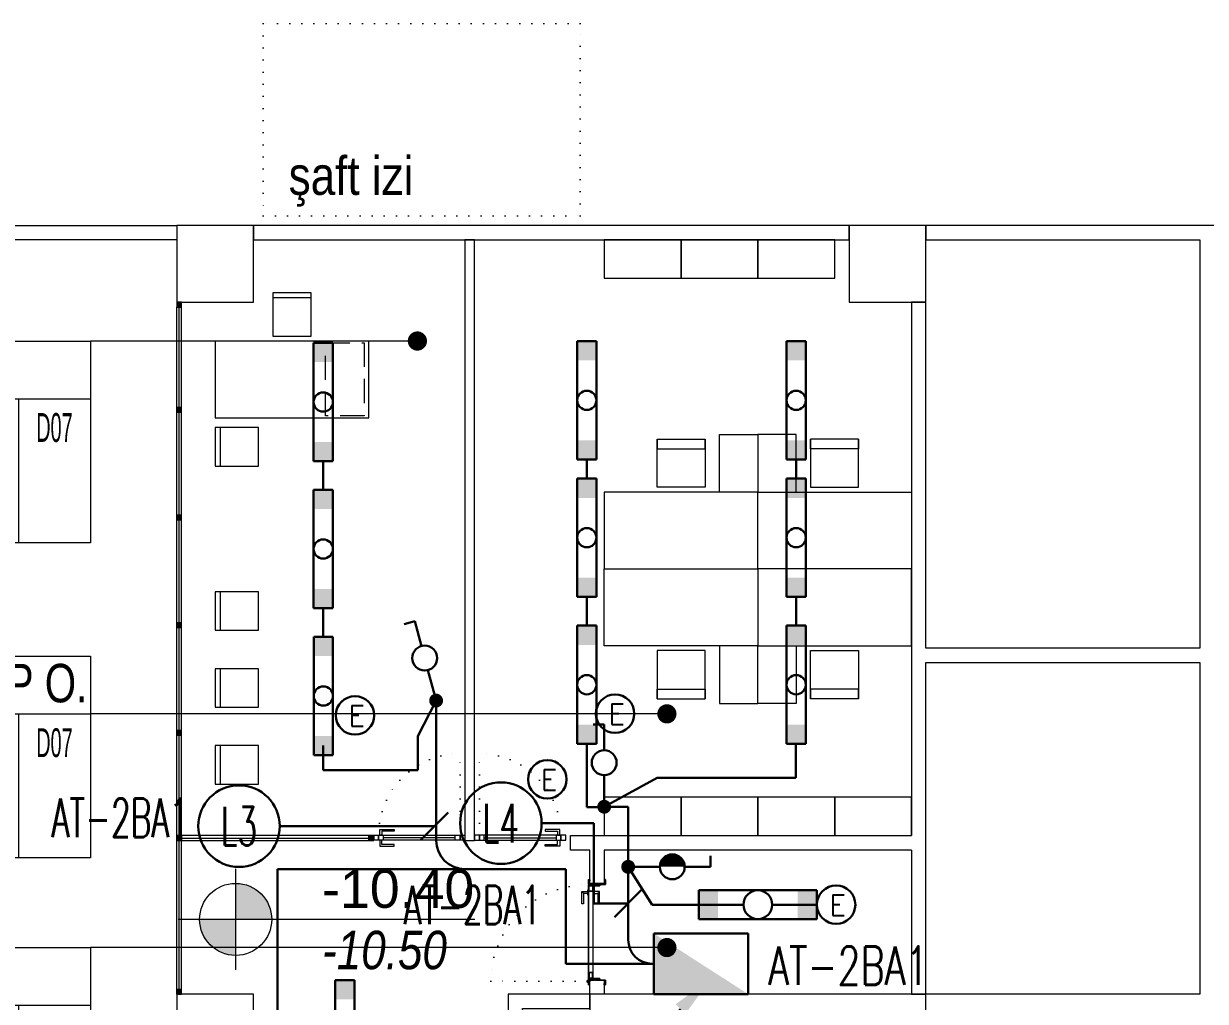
# Model space of a CAD drawing. Header units: metres. Extents: x -13316 to 152404, y -3899 to 30226.
# Drawn here: x 31821 to 33051, y 3593 to 4610 of the extents above; entities that cross this region are included whole.
import ezdxf
from ezdxf.enums import TextEntityAlignment as Align

# ---------------------------------------------------------------- set-up
doc = ezdxf.new("R2010")
doc.units = ezdxf.units.M
doc.header["$LTSCALE"] = 100
doc.header["$MEASUREMENT"] = 0
doc.header["$PDMODE"] = 1
for name, pattern in [('DOT2', [0.125, 0, -0.125]), ('DOT5', [0.75, 0, -0.75]), ('HIDDEN', [0.375, 0.25, -0.125])]:
    doc.linetypes.add(name, pattern=pattern)
doc.layers.get('0').update_dxf_attribs({"color": 9, "lineweight": 9})
for name, color, linetype, lineweight in [('00', 9, 'Continuous', 9), ('01', 9, 'Continuous', 9), ('05', 9, 'Continuous', 9), ('06B', 9, 'Continuous', 9), ('06D', 9, 'Continuous', 9), ('10', 9, 'Continuous', 9), ('11', 9, 'Continuous', 9), ('15', 9, 'Continuous', 9), ('20', 9, 'DOT2', 9), ('21', 9, 'Continuous', 9), ('21_mahal200', 9, 'Continuous', 9), ('E-1x36 W SIVAÜSTÜ FLUORESAN ARMATÜR (ETANŞ)', 7, 'Continuous', 30), ('E-2x36 W SIVAÜSTÜ FLUORESAN ARMATÜR (ETANŞ)', 7, 'Continuous', 30), ('E-ACİL AYDINLATMA KİTİ', 7, 'Continuous', 30), ('E-ANAHTAR', 7, 'Continuous', 30), ('E-ANAHTAR (ETANŞ)', 7, 'Continuous', 30), ('E-AYDINLATMA VE PRİZ PANOSU', 7, 'Continuous', 30), ('E-AŞAĞIDAN GELİP YUKARIYA GİDEN HAT', 7, 'Continuous', 30), ('E-KABLO', 7, 'Continuous', 30), ('E-LINYE', 7, 'Continuous', 30)]:
    doc.layers.add(name, color=color, linetype=linetype, lineweight=lineweight)
doc.styles.add('Arial', font='arial.ttf', dxfattribs={"height": 2.5})
doc.styles.add('E-YAZI', font='txttw.shx')
doc.styles.add('MuuM_TEXT-ITALIC', font='ARIALNI.TTF')
doc.styles.add('MuuM_TEXT-STANDART', font='ARIALN.TTF')
doc.dimstyles.new('MuuM_DIM200', dxfattribs={"dimscale": 20, "dimtxt": 2, "dimasz": 1, "dimexe": 1, "dimexo": 1, "dimgap": 1, "dimtad": 1, "dimdec": 1, "dimrnd": 0.5, "dimdsep": 46, "dimtxsty": 'MuuM_TEXT-STANDART', "dimblk": 'ARCHTICK', "dimcen": 0, "dimdle": 0.15, "dimclrd": 256, "dimclre": 256, "dimclrt": 256, "dimadec": 0, "dimazin": 0, "dimtfac": 5, "dimtdec": 1, "dimtix": 1, "dimtmove": 2, "dimatfit": 3, "dimldrblk": 'DOT', "dimfxl": 3, "dimfxlon": 1, "dimtolj": 1, "dimlwd": -1, "dimlwe": -1, "dimarcsym": 0})

# ---------------------------------------------------------------- blocks, each defined once
blk = doc.blocks.new('100_2x36 W SIVAÜSTÜ FLUORESAN ARMATÜR (ETANŞ)')
at = {"layer": 'E-2x36 W SIVAÜSTÜ FLUORESAN ARMATÜR (ETANŞ)', "color": 4}
for p, q in [((-6.15, 1.5), (6.15, 1.5)), ((-6.15, 1.5), (-6.15, -1.5)), ((6.15, 1.5), (6.15, -1.5)), ((-1.5, 0), (-6.15, 0)), ((1.5, 0), (6.15, 0)), ((-6.15, -1.5), (6.15, -1.5))]:
    blk.add_line(p, q, dxfattribs=at)
blk.add_circle((0, 0), 1.5, dxfattribs=at)
for points in [[(-4.15, 1.5), (-4.15, -1.5), (-6.15, 1.5), (-6.15, -1.5)], [(4.15, 1.5), (4.15, -1.5), (6.15, 1.5), (6.15, -1.5)]]:
    blk.add_solid(points, dxfattribs=at)
blk = doc.blocks.new('100_ANAHTAR')
at = {"layer": 'E-ANAHTAR', "color": 4}
for p, q in [((0, 5.345), (-0.714, 5.345)), ((0, 3.673), (0, 5.345)), ((0, 2.053), (0, 0))]:
    blk.add_line(p, q, dxfattribs=at)
blk.add_circle((0, 2.863), 0.81, dxfattribs=at)
blk = doc.blocks.new('100_AYDINLATMA VE PRİZ PANOSU')
at = {"layer": 'E-AYDINLATMA VE PRİZ PANOSU', "color": 4}
for p, q in [((-3.072, 3.948), (3.072, 3.948)), ((-3.072, 0), (-3.072, 3.948)), ((3.072, 3.948), (3.072, 0)), ((3.072, 0), (-3.072, 0))]:
    blk.add_line(p, q, dxfattribs=at)
blk.add_solid([(3.072, 0), (-3.072, 0), (-3.072, 3.948)], dxfattribs=at)
blk = doc.blocks.new('100_AŞAĞIDAN GELİP YUKARIYA GİDEN HAT')
at = {"layer": 'E-AŞAĞIDAN GELİP YUKARIYA GİDEN HAT', "color": 3, "linetype": 'Continuous'}
for p, q in [((2.472, 2.471), (0, 0)), ((-2.389, -2.382), (-4.861, -4.853))]:
    blk.add_line(p, q, dxfattribs=at)
at = {"layer": 'E-AŞAĞIDAN GELİP YUKARIYA GİDEN HAT', "color": 4, "linetype": 'Continuous', "const_width": 0.675}
blk.add_lwpolyline([(0.338, 0, 1), (-0.338, 0, 1)], format="xyb", close=True, dxfattribs=at)
at = {"layer": 'E-AŞAĞIDAN GELİP YUKARIYA GİDEN HAT', "color": 3, "linetype": 'Continuous'}
for points in [[(2.154, 2.789), (2.79, 2.152), (4.382, 4.379)], [(-2.707, -2.064), (-2.071, -2.7), (-0.479, -0.474)]]:
    blk.add_solid(points, dxfattribs=at)
blk = doc.blocks.new('100_ACİL AYDINLATMA KİTİ')
at = {"layer": 'E-ACİL AYDINLATMA KİTİ', "color": 3}
blk.add_circle((0, 0), 1.251, dxfattribs=at)
at = {"layer": 'E-ACİL AYDINLATMA KİTİ', "color": 3, "style": 'E-YAZI'}
blk.add_text('E', height=1.34, dxfattribs=at).set_placement((-0.448, -0.694))
blk = doc.blocks.new('100_ANAHTAR (ETANŞ)')
at = {"layer": 'E-ANAHTAR (ETANŞ)', "color": 4}
for p, q in [((0, 5.345), (-0.714, 5.345)), ((0, 3.673), (0, 5.345)), ((0, 2.053), (0, 0))]:
    blk.add_line(p, q, dxfattribs=at)
at = {"layer": 'E-ANAHTAR (ETANŞ)', "color": 4, "const_width": 0.81}
blk.add_lwpolyline([(0, 3.268, 0.414214), (-0.405, 2.863, 0.414214), (0, 2.458, 0.414214)], format="xyb", dxfattribs=at)
at = {"layer": 'E-ANAHTAR (ETANŞ)', "color": 4}
blk.add_circle((0, 2.863), 0.81, dxfattribs=at)
blk = doc.blocks.new('100_1x36 W SIVAÜSTÜ FLUORESAN ARMATÜR (ETANŞ)')
at = {"layer": 'E-1x36 W SIVAÜSTÜ FLUORESAN ARMATÜR (ETANŞ)', "color": 4}
for p, q in [((-6.15, 1), (-6.15, -1)), ((6.15, 1), (-6.15, 1)), ((6.15, 1), (6.15, -1)), ((6.15, -1), (-6.15, -1))]:
    blk.add_line(p, q, dxfattribs=at)
at = {"layer": 'E-1x36 W SIVAÜSTÜ FLUORESAN ARMATÜR (ETANŞ)'}
blk.add_line((6.15, -1), (6.15, -1), dxfattribs=at)
at = {"layer": 'E-1x36 W SIVAÜSTÜ FLUORESAN ARMATÜR (ETANŞ)', "color": 4}
blk.add_circle((0, 0), 1, dxfattribs=at)
for points in [[(-6.15, 1), (-4.15, 1), (-6.15, -1), (-4.15, -1)], [(6.15, 1), (4.15, 1), (6.15, -1), (4.15, -1)]]:
    blk.add_solid(points, dxfattribs=at)
blk = doc.blocks.new('p-kolon_80x80')
blk.add_lwpolyline([(-40, -40), (40, -40), (40, 40), (-40, 40)], close=True)
blk = doc.blocks.new('2.Bod.Ara.Sitatik Elk.')
at = {"layer": '01'}
blk.add_lwpolyline([(4130, -5950), (4130, -5950), (4130, -5950), (4130, -5400), (4400, -5400), (4400, -5950), (4400, -5950), (4400, -5950), (4440, -5950), (4440, -5350), (4090, -5350), (4090, -5950), (4130, -5950)], dxfattribs=at)
for p in [(3700, -4590), (4400, -4590), (3700, -5390)]:
    blk.add_blockref('p-kolon_80x80', p, dxfattribs=at)
blk = doc.blocks.new('gr-p-barel kilitli kapı kolu')
at = {"flags": 128}
for points in [[(-0.9, 0.8), (-0.9, 4.9), (-11.7, 4.9), (-11.7, 6.7), (0.9, 6.7), (0.9, 0.8)], [(-0.8, 5), (0.8, 6.6)]]:
    blk.add_lwpolyline(points, dxfattribs=at)
blk.add_lwpolyline([(-2.75, 0), (-2.75, 0.7), (2.75, 0.7), (2.75, 0)])
blk.add_lwpolyline([(-1.3, 0.7), (1.3, 0.7), (1.3, 0.8), (-1.3, 0.8)], close=True)
blk = doc.blocks.new('prf-scr2')
at = {"linetype": 'DOT2', "ltscale": 10}
blk.add_line((0, 0.2), (0, -1.1), dxfattribs=at)
for p, q in [((-0.1, -0.2), (0.1, -0.3)), ((0.1, -0.2), (-0.1, -0.2)), ((0.1, -0.3), (-0.1, -0.3)), ((-0.1, -0.3), (0.1, -0.4)), ((0.1, -0.4), (-0.1, -0.4)), ((0.1, -0.5), (-0.1, -0.4)), ((-0.1, -0.4), (0.1, -0.4)), ((0.1, -0.6), (-0.1, -0.5)), ((-0.1, -0.5), (0.1, -0.5)), ((-0.1, -0.6), (0.1, -0.7)), ((0.1, -0.6), (-0.1, -0.6)), ((-0.1, -0.6), (0.1, -0.6)), ((-0.1, -0.7), (0.1, -0.8)), ((0.1, -0.7), (-0.1, -0.7)), ((-0.1, -0.8), (0.1, -0.8)), ((0.1, -0.8), (-0.1, -0.8)), ((0.1, -0.2), (0, -0.1)), ((0, -0.2), (0.1, -0.2))]:
    blk.add_line(p, q)
blk.add_lwpolyline([(0.2, 0), (-0.2, 0), (-0.2, 0), (-0.1, -0.1), (0.1, -0.1), (0.2, 0), (0.2, 0)], close=True)
for points in [[(0.2, 0), (-0.2, 0)], [(-0.1, -0.1), (-0.1, -0.2), (-0.1, -0.2), (-0.1, -0.2), (-0.1, -0.2), (-0.1, -0.3), (-0.1, -0.3), (-0.1, -0.3), (-0.1, -0.3), (-0.1, -0.4), (-0.1, -0.4), (-0.1, -0.4), (-0.1, -0.4), (-0.1, -0.4), (-0.1, -0.5), (-0.1, -0.5), (-0.1, -0.5), (-0.1, -0.5), (-0.1, -0.5), (-0.1, -0.5), (-0.1, -0.6), (-0.1, -0.6), (-0.1, -0.6), (-0.1, -0.6), (-0.1, -0.6), (-0.1, -0.7), (-0.1, -0.7), (-0.1, -0.7), (-0.1, -0.7), (-0.1, -0.7), (-0.1, -0.8), (-0.1, -0.8), (-0.1, -0.8), (-0.1, -0.8), (0, -0.9), (0, -0.9), (0, -0.9), (0.1, -0.8), (0.1, -0.8), (0.1, -0.7), (0.1, -0.7), (0.1, -0.7), (0.1, -0.7), (0.1, -0.7), (0.1, -0.7), (0.1, -0.6), (0.1, -0.6), (0.1, -0.6), (0.1, -0.6), (0.1, -0.6), (0.1, -0.5), (0.1, -0.5), (0.1, -0.5), (0.1, -0.5), (0.1, -0.4), (0.1, -0.4), (0.1, -0.4), (0.1, -0.4), (0.1, -0.4), (0.1, -0.3), (0.1, -0.3), (0.1, -0.3), (0.1, -0.3), (0.1, -0.3), (0.1, -0.3), (0.1, -0.2), (0.1, -0.2), (0.1, -0.2), (0.1, -0.2), (0.1, -0.2), (0.1, -0.1)]]:
    blk.add_lwpolyline(points)
blk = doc.blocks.new('K-SAC-01')
at = {"layer": '10'}
for points in [[(-4.6, 16.2, -0.414214), (-4.5, 16.3), (-0.1, 16.3, -0.414214), (0, 16.2), (0, 5.9), (0.2, 5.9), (0.2, 16.2, 0.414214), (-0.1, 16.5), (-4.5, 16.5, 0.414214), (-4.8, 16.2), (-4.8, 15.3, 0.414214), (-4.5, 15), (-3.4, 15), (-3.4, 15.2), (-4.5, 15.2, -0.414214), (-4.6, 15.3)], [(104.6, 16.2, 0.414214), (104.5, 16.3), (100.1, 16.3, 0.414214), (100, 16.2), (100, 5.9), (99.8, 5.9), (99.8, 16.2, -0.414214), (100.1, 16.5), (104.5, 16.5, -0.414214), (104.8, 16.2), (104.8, 15.3, -0.414214), (104.5, 15), (103.4, 15), (103.4, 15.2), (104.5, 15.2, 0.414214), (104.6, 15.3)], [(0.2, 10.3, -0.414214), (0.5, 10.6), (1.5, 10.6, -0.414214), (1.8, 10.3), (1.8, 3.9, -0.414214), (1.5, 3.6, -0.414214), (1.2, 3.9), (1.2, 4.8), (0.2, 4.8), (0.2, -1.2, -0.414214), (-0.1, -1.5), (-4.5, -1.5, -0.414214), (-4.8, -1.2), (-4.8, -0.3, -0.414214), (-4.5, 0), (-3.4, 0), (-3.4, -0.2), (-4.5, -0.2, 0.414214), (-4.6, -0.3), (-4.6, -1.2, 0.414214), (-4.5, -1.3), (-0.1, -1.3, 0.414214), (0, -1.2), (0, 5), (1.4, 5), (1.4, 3.9, 0.414214), (1.5, 3.8, 0.414214), (1.6, 3.9), (1.6, 10.3, 0.414214), (1.5, 10.4), (0.5, 10.4, 0.414214), (0.4, 10.3), (0.4, 9.4), (0.2, 9.4)], [(-0.4, -2), (1, -1.4), (1, 1.5), (1.2, 1.5), (1.2, -1.5), (-0.3, -2.2, -14.796002)], [(99.8, 10.3, 0.414214), (99.5, 10.6), (98.5, 10.6, 0.414214), (98.2, 10.3), (98.2, 3.9, 0.414214), (98.5, 3.6, 0.414214), (98.8, 3.9), (98.8, 4.8), (99.8, 4.8), (99.8, -1.2, 0.414214), (100.1, -1.5), (104.5, -1.5, 0.414214), (104.8, -1.2), (104.8, -0.3, 0.414214), (104.5, 0), (103.4, 0), (103.4, -0.2), (104.5, -0.2, -0.414214), (104.6, -0.3), (104.6, -1.2, -0.414214), (104.5, -1.3), (100.1, -1.3, -0.414214), (100, -1.2), (100, 5), (98.6, 5), (98.6, 3.9, -0.414214), (98.5, 3.8, -0.414214), (98.4, 3.9), (98.4, 10.3, -0.414214), (98.5, 10.4), (99.5, 10.4, -0.414214), (99.6, 10.3), (99.6, 9.4), (99.8, 9.4)]]:
    blk.add_lwpolyline(points, format="xyb", close=True, dxfattribs=at)
for points in [[(98.8, 0.1), (98.8, 2.1), (99.1, 2.1), (99.1, 3.2), (1.5, 3.2), (1.5, 2.1), (1.8, 2.1), (1.8, 0.1), (1.5, 0.1), (1.5, 1.9), (1.2, 1.9), (1.2, 3.5), (99.4, 3.5), (99.4, 1.9), (99.1, 1.9), (99.1, 0.1)], [(98.8, 2.1), (98.8, 0.1), (99.4, 0.1), (99.4, -1.5), (1.2, -1.5), (1.2, 0.1), (1.8, 0.1), (1.8, 2.1), (2.1, 2.1), (2.1, -0.1), (1.5, -0.1), (1.5, -1.2), (99.1, -1.2), (99.1, -0.1), (98.5, -0.1), (98.5, 2.1), (98.8, 2.1)]]:
    blk.add_lwpolyline(points, dxfattribs=at)
for points in [[(2.1, 3), (8.1, 3), (8.1, -1), (2.1, -1)], [(2.4, 2.7), (7.8, 2.7), (7.8, -0.7), (2.4, -0.7)], [(98.5, 3), (92.5, 3), (92.5, -1), (98.5, -1)], [(98.2, 2.7), (92.8, 2.7), (92.8, -0.7), (98.2, -0.7)]]:
    blk.add_lwpolyline(points, close=True, dxfattribs=at)
blk.add_circle((-0.9, -2.5), 0.55, dxfattribs=at)
at = {"layer": '20', "linetype": 'HIDDEN'}
for points in [[(-0.2, -1.3), (-0.2, 0), (-1.7, 0), (-1.7, -1.3)], [(-0.4, -2), (-0.4, -0.2), (-1.5, -0.2), (-1.5, -2)]]:
    blk.add_lwpolyline(points, dxfattribs=at)
at = {"layer": '20'}
blk.add_lwpolyline([(-0.9, -2.5), (-0.9, -102.9)], dxfattribs=at)
blk.add_arc((-0.9, -2.5), 100.4, 270, 1.5131, dxfattribs=at)
at = {"layer": '06B'}
blk.add_blockref('gr-p-barel kilitli kapı kolu', (91.4, 3.5), dxfattribs=at)
at = {"layer": '06B', "xscale": -1, "rotation": 180}
blk.add_blockref('gr-p-barel kilitli kapı kolu', (91.4, -1.5), dxfattribs=at)
at = {"layer": '10', "xscale": -1, "rotation": 90}
blk.add_blockref('prf-scr2', (1.5, 1), dxfattribs=at)
at = {"layer": '10', "rotation": 270}
blk.add_blockref('prf-scr2', (99.1, 1.2), dxfattribs=at)
blk = doc.blocks.new('p-masa-80x160')
at = {"linetype": 'DOT5'}
blk.add_lwpolyline([(0, 0), (0, 0)], dxfattribs=at)
blk.add_lwpolyline([(0, 0), (0, -80), (160, -80), (160, 0)], close=True)
at = {"color": 251, "linetype": 'HIDDEN'}
blk.add_lwpolyline([(155, -2), (155, -78), (115, -78), (115, -2)], close=True, dxfattribs=at)
blk = doc.blocks.new('p-sandalye')
blk.add_line((-45, 20), (-45, -20))
blk.add_lwpolyline([(-5, 20), (-50, 20), (-50, -20), (-5, -20)], close=True)
blk.add_point((0, 0.1))
blk = doc.blocks.new('p-çalışma birimi-02')
at = {"rotation": 270}
blk.add_blockref('p-sandalye', (80, -80), dxfattribs=at)
for name, p in [('p-masa-80x160', (0, -80)), ('p-sandalye', (50, -190.1))]:
    blk.add_blockref(name, p)
blk = doc.blocks.new('prf-10x10')
blk.add_lwpolyline([(-5, -5), (5, -5), (5, 5), (-5, 5)], close=True)
at = {"color": 255}
blk.add_solid([(-5, -5), (5, -5), (-5, 5), (5, 5)], dxfattribs=at)
at = {"layer": '10'}
blk.add_point((0, 0), dxfattribs=at)
blk = doc.blocks.new('p-al-01')
at = {"layer": '06B'}
for points in [[(27, 4.3), (27, 10.6), (42, 10.6), (42, 8.7), (29.3, 8.7), (29.3, 8.7), (29.3, 4.3), (27, 4.3)], [(27, -0.7), (27, -6.9), (42, -6.9), (42, -5), (29.3, -5), (29.3, -5), (29.3, -0.7), (27, -0.7)]]:
    blk.add_lwpolyline(points, dxfattribs=at)
at = {"layer": '06D'}
for p, q in [((115.7, 4.3), (28.8, 4.3)), ((28.8, -0.7), (115.7, -0.7))]:
    blk.add_line(p, q, dxfattribs=at)
at = {"layer": '10'}
for points in [[(25.7, -0.7), (25.7, 4.3), (20.7, 4.3), (20.7, -0.7)], [(30.7, -0.7), (30.7, 4.3), (25.7, 4.3), (25.7, -0.7)], [(110.7, -0.7), (110.7, 4.3), (105.7, 4.3), (105.7, -0.7)], [(115.7, -0.7), (115.7, 4.3), (110.7, 4.3), (110.7, -0.7)]]:
    blk.add_lwpolyline(points, close=True, dxfattribs=at)
at = {"layer": '15'}
blk.add_lwpolyline([(105.7, 1.8), (30.7, 1.8)], dxfattribs=at)
at = {"layer": '20'}
blk.add_lwpolyline([(110.7, -0.7), (110.7, -85.7)], dxfattribs=at)
blk.add_arc((110.7, -0.7), 85, 180, 270, dxfattribs=at)
blk = doc.blocks.new('0_elevationtarget-p-bk')
h = blk.add_hatch(color=250)
h.paths.add_polyline_path([(1.875, 0, 0.414214), (0, 1.875), (0, 0)])
h.paths.add_polyline_path([(0, 0), (-1.875, 0, 0.414214), (0, -1.875)])
blk.add_line((0, -2.625), (0, 2.625))
blk.add_lwpolyline([(12.453, 0), (-3, 0)])
blk.add_circle((0, 0), 1.875)
at = {"style": 'Arial'}
blk.add_attdef('BITMISKOT', text='', height=2, dxfattribs=at).set_placement((4.5, 0), align=Align.BOTTOM_LEFT)
at = {"style": 'MuuM_TEXT-ITALIC'}
blk.add_attdef('FINISHINGFLOORLEVEL', text='', height=2, dxfattribs=at).set_placement((4.5, -0.592), align=Align.TOP_LEFT)
blk = doc.blocks.new('_ArchTick')
at = {"color": 0, "linetype": 'ByBlock', "const_width": 0.15}
blk.add_lwpolyline([(-0.5, -0.5), (0.5, 0.5)], dxfattribs=at)
blk = doc.blocks.new('_Dot')
at = {"color": 0, "linetype": 'ByBlock', "lineweight": -2}
blk.add_line((-0.5, 0), (-1, 0), dxfattribs=at)
at = {"color": 0, "linetype": 'ByBlock', "const_width": 0.5}
blk.add_lwpolyline([(-0.25, 0, 1), (0.25, 0, 1)], format="xyb", close=True, dxfattribs=at)
blk = doc.blocks.new('0_roomno2')
blk.add_lwpolyline([(19.375, -10.5), (0, -10.5), (0, 0), (19.375, 0)], close=True)
for points in [[(0, -3), (19.375, -3)], [(8.125, -3), (8.125, -10.5)], [(11.875, -3), (11.875, -10.5)], [(15.625, -3), (15.625, -10.5)], [(0, -6.75), (8.125, -6.75)]]:
    blk.add_lwpolyline(points)
at = {"style": 'MuuM_TEXT-STANDART', "width": 0.6}
blk.add_text('H:', height=1.5, dxfattribs=at).set_placement((0.35, -8.608), align=Align.MIDDLE_LEFT)
at = {"style": 'Arial'}
blk.add_attdef('ODANO', (0, 1.17), '', height=2, dxfattribs=at)
blk.add_attdef('MEKANADI', text='', height=2, dxfattribs=at).set_placement((0.35, -3), align=Align.BOTTOM_LEFT)
at = {"style": 'MuuM_TEXT-STANDART', "width": 0.6}
for tag, p in [('M2', (0.35, -4.875)), ('TEMIZTAVANYUKSEKLIGI', (1.8, -8.608))]:
    blk.add_attdef(tag, text='', height=1.5, dxfattribs=at).set_placement(p, align=Align.MIDDLE_LEFT)
for tag, p in [('YER01', (10, -4.5)), ('TAVAN01', (13.75, -4.5)), ('DUVAR01', (17.5, -4.5)), ('YER02', (10, -6.75)), ('TAVAN02', (13.75, -6.75)), ('DUVAR02', (17.5, -6.75)), ('YER03', (10, -9)), ('TAVAN03', (13.75, -9)), ('DUVAR03', (17.5, -9))]:
    blk.add_attdef(tag, text='', height=1.5, dxfattribs=at).set_placement(p, align=Align.MIDDLE_CENTER)
blk = doc.blocks.new('p-sandalye-03')
for points in [[(-5, -25.1), (-5, 24.9), (-55, 24.9), (-55, -25.1), (-5, -25.1)], [(-55, 24.9), (-45, 24.9), (-45, -25.1), (-55, -25.1)]]:
    blk.add_lwpolyline(points)
blk.add_point((0, -0.1))
blk = doc.blocks.new('m-calisma unitesi 02')
at = {"ltscale": 0.5}
blk.add_lwpolyline([(-160, 140), (-160, 80), (-120, 80), (-120, 140)], close=True, dxfattribs=at)
blk.add_lwpolyline([(0, 80), (0, 0), (-160, 0), (-160, 80)], close=True)
at = {"linetype": 'DOT5'}
blk.add_lwpolyline([(-160, 80), (-160, 80)], dxfattribs=at)
at = {"rotation": 270}
blk.add_blockref('p-sandalye-03', (-80, 80), dxfattribs=at)
blk = doc.blocks.new('gr-p-birim')
blk.add_lwpolyline([(-0.5, -0.5), (0.5, -0.5), (0.5, 0.5), (-0.5, 0.5)], close=True)
blk = doc.blocks.new('*U647')
at = {"layer": '06D'}
blk.add_lwpolyline([(-2.5, 205), (2.5, 205), (2.5, 0), (-2.5, 0)], close=True, dxfattribs=at)
at = {"layer": '15'}
blk.add_lwpolyline([(0, 200), (0, 5)], dxfattribs=at)
at = {"layer": '10', "xscale": 0.5, "yscale": 0.5, "rotation": 90}
for p in [(0, 202.5), (0, 2.5)]:
    blk.add_blockref('prf-10x10', p, dxfattribs=at)
blk = doc.blocks.new('2.Bod.Ara.Mimari Elk.')
at = {"layer": '00'}
for points in [[(3040, -4550), (3660, -4550), (3660, -4565), (3040, -4565)], [(4360, -4550), (3740, -4550), (3740, -4565), (4360, -4565)]]:
    blk.add_lwpolyline(points, close=True, dxfattribs=at)
for points in [[(4740, -4565), (5275, -4565), (5275, -4550), (4440, -4550), (4440, -4565)], [(4440, -4565), (4725, -4565)], [(4725, -4565), (4725, -4990)], [(4725, -4975), (4725, -4990), (4440, -4990), (4440, -4630), (4425, -4630), (4425, -5185)], [(4425, -5200), (4425, -5350), (4425, -5350), (4440, -5350), (4440, -5005), (4725, -5005), (4725, -5205)], [(4725, -5005), (4725, -5350), (4440, -5350)], [(4105, -5200), (4105, -5235), (4090, -5235), (4090, -5200), (4070, -5200), (4070, -5185), (4105, -5185), (4105, -5185), (4425, -5185)], [(4425, -5200), (4105, -5200)], [(4090, -5350), (4090, -5335), (4105, -5335), (4105, -5350)], [(4090, -5580), (4020, -5580), (4020, -5365), (4090, -5365), (4090, -5350), (4005, -5350), (4005, -5365), (4005, -5365), (4005, -6000), (4090, -6000), (4090, -6090), (4105, -6090), (4105, -5950)]]:
    blk.add_lwpolyline(points, dxfattribs=at)
at = {"layer": '06D'}
for points in [[(3660, -5350), (3660, -4635)], [(3665, -5350), (3665, -4635)]]:
    blk.add_lwpolyline(points, dxfattribs=at)
at = {"layer": '11'}
blk.add_lwpolyline([(3960, -4565), (3960, -5190), (3970, -5190), (3970, -5185), (3970, -5185), (3970, -4565)], close=True, dxfattribs=at)
at = {"layer": '15'}
blk.add_lwpolyline([(3662.5, -5350), (3662.5, -4635)], dxfattribs=at)
at = {"layer": '20'}
blk.add_lwpolyline([(3750, -4540), (4080, -4540), (4080, -4340), (3750, -4340)], close=True, dxfattribs=at)
at = {"extrusion": (0, 0, -1), "zscale": -1, "rotation": 180}
blk.add_blockref('p-al-01', (-3844.3, -5185.4), dxfattribs=at)
at = {"extrusion": (0, 0, -1), "xscale": -1, "zscale": -1, "rotation": 180}
blk.add_blockref('p-al-01', (-4085.7, -5185.4), dxfattribs=at)
at = {"xscale": -1}
for name, p, rotation in [('*U647', (3865, -5187.5), 90), ('K-SAC-01', (4090, -5335.6), 270)]:
    blk.add_blockref(name, p, dxfattribs=dict(at, rotation=rotation))
at = {"layer": '05', "xscale": 40, "yscale": 80, "rotation": 90}
for p in [(4145, -4585), (4225, -4585), (4305, -4585), (4145, -5165), (4225, -5165), (4305, -5165), (4385, -5165)]:
    blk.add_blockref('gr-p-birim', p, dxfattribs=at)
at = {"layer": '05'}
for name, p in [('p-çalışma birimi-02', (3700, -4590.3)), ('m-calisma unitesi 02', (4425, -4907.5)), ('p-sandalye', (3750, -4951.3)), ('p-sandalye', (3750, -5031.3)), ('p-sandalye', (3750, -5111.3))]:
    blk.add_blockref(name, p, dxfattribs=at)
at = {"layer": '05', "xscale": -1}
blk.add_blockref('m-calisma unitesi 02', (4105, -4907.5), dxfattribs=at)
at = {"layer": '05', "rotation": 180}
blk.add_blockref('m-calisma unitesi 02', (4105, -4907.5), dxfattribs=at)
at = {"layer": '05', "xscale": -1, "rotation": 180}
blk.add_blockref('m-calisma unitesi 02', (4425, -4907.5), dxfattribs=at)
at = {"layer": '10', "xscale": 0.5, "yscale": 0.5, "rotation": 180}
for p in [(3662.5, -4632.5), (3662.5, -4742), (3662.5, -4854), (3662.5, -4966), (3662.5, -5078), (3662.5, -5187.5), (3662.5, -5347.5)]:
    blk.add_blockref('prf-10x10', p, dxfattribs=at)
at = {"layer": '21', "xscale": 20, "yscale": 20, "zscale": 20}
blk.add_blockref('0_elevationtarget-p-bk', (3721.3, -5272.2), dxfattribs=at).add_auto_attribs({'BITMISKOT': '-10.40', 'FINISHINGFLOORLEVEL': '-10.50'})
at = {"layer": '21_mahal200'}
ref = blk.add_blockref('0_roomno2', (3182.6, -4670.3), dxfattribs=dict(at, xscale=20, yscale=20, zscale=20))
ref.add_attrib('ODANO', 'B2A-11', (3182.6, -4661.7), dxfattribs={"layer": '0', "height": 40, "style": 'Arial'})
ref.add_attrib('MEKANADI', 'ŞOFÖR O.', dxfattribs={"layer": '0', "height": 40, "style": 'Arial'}).set_placement((3189.6, -4730.3), align=Align.BOTTOM_LEFT)
ref.add_attrib('M2', '##### m2', dxfattribs={"layer": '0', "height": 30, "style": 'MuuM_TEXT-STANDART', "width": 0.6}).set_placement((3189.6, -4767.8), align=Align.MIDDLE_LEFT)
ref.add_attrib('TEMIZTAVANYUKSEKLIGI', '2.20 M', dxfattribs={"layer": '0', "height": 30, "style": 'MuuM_TEXT-STANDART', "width": 0.6}).set_placement((3218.6, -4842.5), align=Align.MIDDLE_LEFT)
ref.add_attrib('YER01', 'Y24', dxfattribs={"layer": '0', "height": 30, "style": 'MuuM_TEXT-STANDART', "width": 0.6}).set_placement((3382.6, -4760.3), align=Align.MIDDLE_CENTER)
ref.add_attrib('TAVAN01', 'T05', dxfattribs={"layer": '0', "height": 30, "style": 'MuuM_TEXT-STANDART', "width": 0.6}).set_placement((3457.6, -4760.3), align=Align.MIDDLE_CENTER)
ref.add_attrib('DUVAR01', 'D07', dxfattribs={"layer": '0', "height": 30, "style": 'MuuM_TEXT-STANDART', "width": 0.6}).set_placement((3532.6, -4760.3), align=Align.MIDDLE_CENTER)
ref.add_attrib('TAVAN02', 'T09', dxfattribs={"layer": '0', "height": 30, "style": 'MuuM_TEXT-STANDART', "width": 0.6}).set_placement((3457.6, -4805.3), align=Align.MIDDLE_CENTER)
ref = blk.add_blockref('0_roomno2', (3182.6, -4998.3), dxfattribs=dict(at, xscale=20, yscale=20, zscale=20))
ref.add_attrib('ODANO', 'B2A-12', (3182.6, -4989.7), dxfattribs={"layer": '0', "height": 40, "style": 'Arial'})
ref.add_attrib('MEKANADI', 'SİGORTA TAKİP O.', dxfattribs={"layer": '0', "height": 40, "style": 'Arial', "width": 0.75}).set_placement((3189.6, -5058.3), align=Align.BOTTOM_LEFT)
ref.add_attrib('M2', '##### m2', dxfattribs={"layer": '0', "height": 30, "style": 'MuuM_TEXT-STANDART', "width": 0.6}).set_placement((3189.6, -5095.8), align=Align.MIDDLE_LEFT)
ref.add_attrib('TEMIZTAVANYUKSEKLIGI', '2.20 M', dxfattribs={"layer": '0', "height": 30, "style": 'MuuM_TEXT-STANDART', "width": 0.6}).set_placement((3218.6, -5170.5), align=Align.MIDDLE_LEFT)
ref.add_attrib('YER01', 'Y24', dxfattribs={"layer": '0', "height": 30, "style": 'MuuM_TEXT-STANDART', "width": 0.6}).set_placement((3382.6, -5088.3), align=Align.MIDDLE_CENTER)
ref.add_attrib('TAVAN01', 'T05', dxfattribs={"layer": '0', "height": 30, "style": 'MuuM_TEXT-STANDART', "width": 0.6}).set_placement((3457.6, -5088.3), align=Align.MIDDLE_CENTER)
ref.add_attrib('DUVAR01', 'D07', dxfattribs={"layer": '0', "height": 30, "style": 'MuuM_TEXT-STANDART', "width": 0.6}).set_placement((3532.6, -5088.3), align=Align.MIDDLE_CENTER)
ref.add_attrib('TAVAN02', 'T09', dxfattribs={"layer": '0', "height": 30, "style": 'MuuM_TEXT-STANDART', "width": 0.6}).set_placement((3457.6, -5133.3), align=Align.MIDDLE_CENTER)
ref = blk.add_blockref('0_roomno2', (3182.6, -5301.5), dxfattribs=dict(at, xscale=20, yscale=20, zscale=20))
ref.add_attrib('ODANO', 'B2A-13', (3182.6, -5292.9), dxfattribs={"layer": '0', "height": 40, "style": 'Arial'})
ref.add_attrib('MEKANADI', 'ELEK.O.', dxfattribs={"layer": '0', "height": 40, "style": 'Arial'}).set_placement((3189.6, -5361.5), align=Align.BOTTOM_LEFT)
ref.add_attrib('M2', '####m2', dxfattribs={"layer": '0', "height": 30, "style": 'MuuM_TEXT-STANDART', "width": 0.6}).set_placement((3189.6, -5399), align=Align.MIDDLE_LEFT)
ref.add_attrib('TEMIZTAVANYUKSEKLIGI', '2.40 M', dxfattribs={"layer": '0', "height": 30, "style": 'MuuM_TEXT-STANDART', "width": 0.6}).set_placement((3218.6, -5473.7), align=Align.MIDDLE_LEFT)
ref.add_attrib('YER01', 'Y02', dxfattribs={"layer": '0', "height": 30, "style": 'MuuM_TEXT-STANDART', "width": 0.6}).set_placement((3382.6, -5391.5), align=Align.MIDDLE_CENTER)
ref.add_attrib('TAVAN01', 'T09', dxfattribs={"layer": '0', "height": 30, "style": 'MuuM_TEXT-STANDART', "width": 0.6}).set_placement((3457.6, -5391.5), align=Align.MIDDLE_CENTER)
ref.add_attrib('DUVAR01', 'D07', dxfattribs={"layer": '0', "height": 30, "style": 'MuuM_TEXT-STANDART', "width": 0.6}).set_placement((3532.6, -5391.5), align=Align.MIDDLE_CENTER)
at = {"layer": '21', "style": 'MuuM_TEXT-STANDART'}
blk.add_text('şaft izi ', height=40, dxfattribs=at).set_placement((3776.5, -4518.2))
at = {"layer": '21_mahal200'}
for points in [[(3910.5, -4670.3), (3570.1, -4670.3)], [(4170.3, -5058.3), (3570.1, -5058.3)], [(4170.3, -5301.5), (3570.1, -5301.5)]]:
    blk.add_leader(points, dimstyle='MuuM_DIM200', override={"dimasz": 1, "dimfxl": 10}, dxfattribs=at)

msp = doc.modelspace()

# ---------------------------------------------------------------- linework, layer by layer
at = {"layer": 'E-KABLO', "color": 6}
for p, q in [((32132.5, 4124.75), (32132.5, 4154.71)), ((32406.9, 4156.46), (32406.9, 4136.5)), ((32624.89, 4156.46), (32624.89, 4136.5)), ((32406.9, 4013.5), (32406.9, 3983.5)), ((32624.89, 4013.5), (32624.89, 3983.5)), ((32132.54, 3971.75), (32132.5, 4001.75)), ((32250, 3905.53), (32231.03, 3868.33)), ((32250, 3905.53), (32250, 3760)), ((32231.09, 3833.09), (32231.09, 3868.4)), ((32132.54, 3858.75), (32132.54, 3833.09)), ((32406.9, 3860.5), (32406.9, 3794.71)), ((32624.54, 3825), (32624.54, 3860.5)), ((32132.54, 3833.09), (32231.09, 3833.09)), ((32480, 3825), (32425, 3795)), ((32480, 3825), (32624.54, 3825)), ((32406.9, 3794.71), (32425, 3794.71)), ((32425, 3795), (32450, 3795)), ((32450, 3795), (32450, 3732.5)), ((32450, 3732.5), (32475, 3693.12)), ((32450, 3732.5), (32450, 3656.59)), ((32523.5, 3693.12), (32475, 3693.12))]:
    msp.add_line(p, q, dxfattribs=at)
at = {"layer": 'E-KABLO', "color": 5}
for p, q in [((32085, 3730), (32085, 3548.15)), ((32280, 3730), (32085, 3730)), ((32280, 3730), (32385, 3730)), ((32385, 3730), (32385, 3631.59)), ((32475, 3631.59), (32385, 3631.59)), ((32476.62, 3631.59), (32475, 3631.59))]:
    msp.add_line(p, q, dxfattribs=at)
at = {"layer": 'E-KABLO', "color": 4, "linetype": 'Continuous', "const_width": 7.2}
for points in [[(32253.6, 3905.53, 1), (32246.4, 3905.53, 1)], [(32425, 3798.6, 1), (32425, 3791.4, 1)], [(32453.6, 3732.5, 1), (32446.4, 3732.5, 1)]]:
    msp.add_lwpolyline(points, format="xyb", close=True, dxfattribs=at)
at = {"layer": 'E-KABLO', "color": 6}
for centre, radius in [((32280, 3760), 30), ((32475, 3656.59), 25)]:
    msp.add_arc(centre, radius, 180, 270, dxfattribs=at)
at = {"layer": 'E-LINYE', "color": 7, "linetype": 'Continuous'}
for p, q in [((32234.16, 3760.71), (32262.44, 3788.99)), ((32414.04, 3777.93), (32359.89, 3777.93)), ((32414.04, 3694.39), (32414.04, 3777.93)), ((32248.3, 3774.85), (32087.21, 3774.85)), ((32435.7, 3680.25), (32463.99, 3708.53)), ((32449.85, 3694.39), (32414.04, 3694.39))]:
    msp.add_line(p, q, dxfattribs=at)
for centre in [(32044.77, 3774.85), (32317.44, 3777.93)]:
    msp.add_circle(centre, 42.44, dxfattribs=at)

# ---------------------------------------------------------------- block references
at = {"layer": '06D'}
for name in ['2.Bod.Ara.Sitatik Elk.', '2.Bod.Ara.Mimari Elk.']:
    msp.add_blockref(name, (28320, 8950), dxfattribs=at)
at = {"layer": 'E-2x36 W SIVAÜSTÜ FLUORESAN ARMATÜR (ETANŞ)', "xscale": 10, "yscale": 10, "zscale": 10}
msp.add_blockref('100_2x36 W SIVAÜSTÜ FLUORESAN ARMATÜR (ETANŞ)', (32585, 3693.12), dxfattribs=at)
at = {"layer": 'E-ACİL AYDINLATMA KİTİ', "xscale": 16, "yscale": 16, "zscale": 16}
for p in [(32165.57, 3890.1), (32436.36, 3891.85), (32365.83, 3823.53), (32666.52, 3693.12)]:
    msp.add_blockref('100_ACİL AYDINLATMA KİTİ', p, dxfattribs=at)
at = {"layer": 'E-ANAHTAR', "xscale": 15.99999999999999, "yscale": 15.99999999999999, "zscale": 15.99999999999999, "rotation": 15.02598138173115}
msp.add_blockref('100_ANAHTAR', (32250, 3905.53), dxfattribs=at)
at = {"layer": 'E-ANAHTAR', "xscale": 16, "yscale": 16, "zscale": 16}
msp.add_blockref('100_ANAHTAR', (32425, 3795), dxfattribs=at)
at = {"layer": 'E-ANAHTAR (ETANŞ)', "xscale": 16, "yscale": 16, "zscale": 16, "rotation": 270}
msp.add_blockref('100_ANAHTAR (ETANŞ)', (32450, 3732.5), dxfattribs=at)
at = {"layer": 'E-AYDINLATMA VE PRİZ PANOSU', "xscale": 16, "yscale": 16, "zscale": 16}
msp.add_blockref('100_AYDINLATMA VE PRİZ PANOSU', (32525.77, 3600), dxfattribs=at)
at = {"layer": 'E-AŞAĞIDAN GELİP YUKARIYA GİDEN HAT', "xscale": 16, "yscale": 16, "zscale": 16}
msp.add_blockref('100_AŞAĞIDAN GELİP YUKARIYA GİDEN HAT', (32465, 3545), dxfattribs=at)
at = {"layer": 'E-KABLO', "color": 6, "xscale": 10, "yscale": 10, "zscale": 10, "rotation": 90}
for p in [(32132.5, 4216.21), (32406.9, 4217.96), (32624.89, 4217.96), (32406.9, 4075), (32624.89, 4075), (32132.5, 4063.25), (32406.9, 3922), (32624.89, 3922), (32132.54, 3910.25), (32155, 3553.16)]:
    msp.add_blockref('100_1x36 W SIVAÜSTÜ FLUORESAN ARMATÜR (ETANŞ)', p, dxfattribs=at)

# ---------------------------------------------------------------- texts
at = {"layer": 'E-AYDINLATMA VE PRİZ PANOSU', "color": 4, "style": 'E-YAZI', "width": 0.7}
msp.add_text('AT-2BA1', height=40, dxfattribs=at).set_placement((32595.92, 3609.6))
at = {"layer": 'E-LINYE', "color": 3, "linetype": 'Continuous', "style": 'E-YAZI', "width": 0.6}
for s, p in [('AT-2BA1', (31921.15, 3783.48)), ('L3', (32044.77, 3774.85)), ('L4', (32317.44, 3777.93)), ('AT-2BA1', (32287.79, 3692.85))]:
    msp.add_text(s, height=40, dxfattribs=at).set_placement(p, align=Align.MIDDLE_CENTER)

doc.saveas('drawing.dxf')
